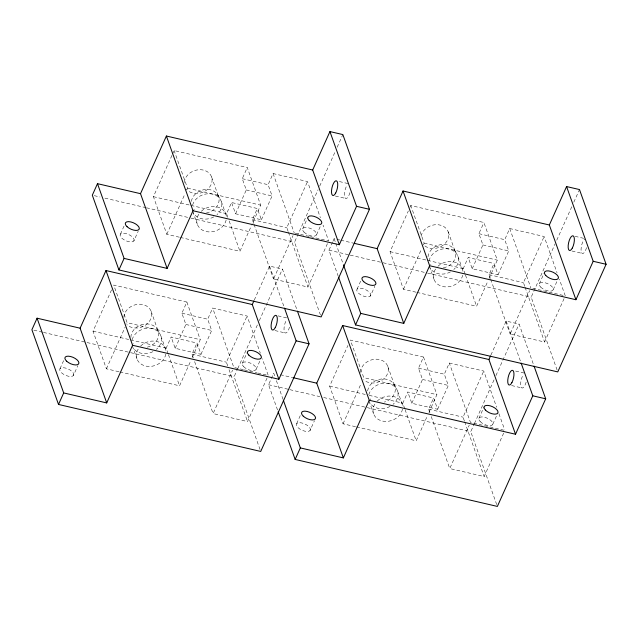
<?xml version="1.0" encoding="UTF-8"?>
<svg xmlns="http://www.w3.org/2000/svg" width="638" height="638" viewBox="0 0 638 638"><rect width="100%" height="100%" fill="white"/><g stroke="black" fill="none" stroke-linecap="round" stroke-linejoin="round"><path stroke-width="0.48" stroke-dasharray="3.19 2.39" d="M60.028 368.66L63.609 360.677M120.43 234.138L124.418 225.27M118.915 371.723L106.41 368.812L93.012 331.194L111.69 289.588M179.326 237.2L166.813 234.29L153.415 196.671L172.101 155.074M172.507 154.165L174.126 150.552L247.273 167.547L260.671 205.165L251.731 225.062M73.41 375.519A7.56 3.421 24.2 0 0 65.259 367.99A7.56 3.421 24.2 0 0 61.487 372.751A7.56 3.421 24.2 0 0 73.41 375.519L77.788 365.765M133.813 241.004A7.56 3.421 24.2 0 0 125.67 233.476A7.56 3.421 24.2 0 0 121.89 238.229A7.56 3.421 24.2 0 0 133.813 241.004L138.199 231.243M106.41 368.812L125.088 327.214M166.813 234.29L185.084 193.593M186.711 189.98L187.524 188.17L174.126 150.552M168.113 353.691L166.151 348.189L171.159 337.039L196.975 343.037L200.986 354.297L175.171 348.3L171.159 337.039M175.171 348.3L185.865 324.471L181.862 313.21L186.862 302.069L113.723 285.074L127.114 322.692L200.26 339.687L191.328 359.585M227.87 217.335L226.562 213.666L231.562 202.517L257.377 208.522L261.389 219.775L235.574 213.778L231.562 202.517M235.574 213.778L246.276 189.949L242.265 178.688L247.273 167.547M193.29 357.894L191.966 354.186L196.975 343.037M200.986 354.297L211.68 330.468L207.677 319.207L212.677 308.066L247.097 316.057L260.312 353.173M253.701 223.372L252.377 219.663L257.377 208.522M261.389 219.775L272.091 195.946L268.08 184.693L273.088 173.544L307.508 181.543L320.388 217.725M119.88 371.946L179.549 385.807L190.922 360.486M180.291 237.424L239.96 251.284L251.324 225.964M227.71 365.893L226.386 362.185L247.097 316.057M254.283 300.059L269.539 266.094L282.443 269.092L297.077 310.196M288.121 231.371L286.797 227.662L307.508 181.543M267.027 378.151L247.528 421.559L213.108 413.56L232.607 370.152M327.43 243.628L307.939 287.036L273.519 279.037L293.009 235.629M260.065 449.575L234.122 376.715L237.368 369.474M237.775 368.573L257.672 324.264M259.299 320.643L282.443 269.092M320.467 315.052L294.525 242.193L318.083 189.741M319.702 186.121L335.54 150.855M337.167 147.234L342.853 134.578M242.249 363.397L247.026 352.75M302.651 228.875L307.835 217.343M256.173 369.243L260.95 358.596M316.576 234.72L320.563 225.852M277.522 409.931L268.542 384.706L273.718 373.182L275.05 376.914M338.26 276.342L328.945 250.192L332.534 242.209M332.932 241.316L334.121 238.66L336.035 239.106M296.662 423.64L300.65 414.772M357.073 289.118L360.653 281.135M355.557 426.702L343.045 423.791L329.647 386.173L347.925 345.477M415.96 292.18L403.455 289.277L390.057 251.651L408.328 210.963M409.955 207.342L410.768 205.532L483.907 222.526L497.305 260.152L488.373 280.042M310.044 430.506A7.56 3.421 24.2 0 0 301.902 422.978A7.56 3.421 24.2 0 0 298.121 427.731A7.56 3.421 24.2 0 0 310.044 430.506L314.43 420.745M370.455 295.984A7.56 3.421 24.2 0 0 362.304 288.456A7.56 3.421 24.2 0 0 358.532 293.217A7.56 3.421 24.2 0 0 370.455 295.984L374.833 286.231M343.045 423.791L361.323 383.103M403.455 289.277L421.726 248.581M423.353 244.96L424.166 243.158L410.768 205.532M404.755 408.679L402.793 403.168L407.802 392.027L433.617 398.024L437.62 409.285L411.805 403.288L407.802 392.027M411.805 403.288L422.508 379.458L418.496 368.198L423.504 357.049L350.358 340.054L363.756 377.672L436.902 394.667L427.962 414.564M465.158 274.157L463.196 268.646L468.204 257.505L494.019 263.502L498.031 274.763L472.216 268.765L468.204 257.505M472.216 268.765L482.918 244.936L478.907 233.675L483.907 222.526M429.932 412.882L428.608 409.165L433.617 398.024M437.62 409.285L448.323 385.456L444.311 374.195L449.319 363.046L483.74 371.045L496.619 407.227M490.335 278.359L489.011 274.651L494.019 263.502M498.031 274.763L508.733 250.933L504.722 239.673L509.722 228.524L544.142 236.523L557.03 272.705M356.522 426.926L416.191 440.794L427.556 415.466M416.925 292.403L476.594 306.272L487.966 280.951M464.352 420.873L463.029 417.164L483.74 371.045M490.925 355.047L506.173 321.081L519.085 324.08L533.719 365.183M524.755 286.358L523.431 282.642L544.142 236.523M503.661 433.13L484.17 476.538L449.75 468.539L469.241 425.131M564.072 298.608L544.581 342.016L510.153 334.025L529.652 290.617M496.699 504.554L470.756 431.695L474.01 424.461M474.417 423.552L494.314 379.243M495.933 375.623L519.085 324.08M557.11 370.032L531.167 297.172L555.124 243.82M556.751 240.199L571.776 206.744M573.801 202.222L579.487 189.558M478.883 418.376L484.067 406.853M539.293 283.862L544.469 272.33M492.807 424.222L497.592 413.576M553.218 289.7L557.596 279.946M339.4 181.567L348.619 183.704M575.117 236.331L585.253 238.692M335.373 196.033L345.517 198.394M572.007 251.021L582.151 253.374M242.265 178.688L268.08 184.693M478.907 233.675L504.722 239.673M246.276 189.949L272.091 195.946M482.918 244.936L508.733 250.933M187.524 188.17L260.671 205.165M424.166 243.158L497.305 260.152M153.415 196.671L189.988 205.165M190.953 205.396L226.562 213.666M252.377 219.663L286.797 227.662M336.992 239.322L339.863 239.992M340.82 240.215L353.245 243.102M390.057 251.651L426.631 260.152M427.588 260.376L463.196 268.646M489.011 274.651L523.431 282.642M295.187 233.141L309.526 236.475M310.483 236.69L328.65 240.917L323.035 225.142M532.778 288.344L565.284 295.896L559.343 279.197M94.241 195.659L100.046 197.006M104.887 198.131L145.52 207.573M146.493 207.797L190.028 217.909M191.001 218.14L294.525 242.193M328.945 250.192L349.265 254.913M350.23 255.136L382.162 262.553M383.127 262.776L426.67 272.897M427.635 273.12L531.167 297.172M278.072 315.874L288.209 318.226M515.632 371.069L524.851 373.206M274.962 330.556L285.106 332.916M511.604 385.543L521.748 387.896M181.862 313.21L207.677 319.207M418.496 368.198L444.311 374.195M185.865 324.471L211.68 330.468M422.508 379.458L448.323 385.456M93.012 331.194L129.586 339.687M130.543 339.91L166.151 348.189M191.966 354.186L226.386 362.185M280.409 374.737L291.885 377.401M329.647 386.173L365.255 394.451M369.107 395.345L402.793 403.168M428.608 409.165L463.029 417.164M243.381 369.657L233.819 367.44L212.677 308.066M244.338 369.88L256.771 372.767M257.728 372.991L268.239 375.431L262.298 358.739M503.924 430.195L470.461 422.42L449.319 363.046M33.838 330.173L42.547 332.199M43.512 332.422L86.082 342.319M87.047 342.542L129.626 352.431M130.591 352.654L234.122 376.715M268.542 384.706L288.854 389.427M289.827 389.659L319.821 396.621M323.689 397.522L366.26 407.419M367.233 407.642L470.756 431.695M454.543 250.088L457.207 254.793M394.132 384.61L396.804 389.308M217.901 195.1L220.573 199.806M157.49 329.623L160.162 334.328M509.722 228.524L530.864 287.897M525.09 287.283L544.581 342.016M506.173 321.081L520.807 362.177M490.67 279.284L510.153 334.025M465.485 275.074L476.594 306.272M457.925 256.364L462.478 269.164M448.195 231.857L455.205 251.563M498.932 413.719L504.554 429.494M429.422 266.469L433.976 279.261M464.679 421.806L484.17 476.538M423.504 357.049L436.902 394.667M431.248 416.59L449.75 468.539M405.082 409.596L416.191 440.794M397.514 390.887L402.068 403.679M387.784 366.379L394.802 386.086M334.121 238.66L335.452 242.392M335.787 243.325L343.1 263.877M369.019 400.991L373.573 413.783M273.088 173.544L294.23 232.918M288.448 232.304L307.939 287.036M269.539 266.094L284.173 307.197M254.028 224.305L273.519 279.037M229.178 221.003L239.96 251.284M221.282 201.385L225.836 214.177M211.553 176.87L218.571 196.576M276.382 380.655L283.033 399.332M192.78 211.481L197.341 224.281M229.034 369.601L247.528 421.559M186.862 302.069L200.26 339.687M194.614 361.61L213.108 413.56M168.44 354.608L179.549 385.807M160.872 335.899L165.433 348.699M151.142 311.392L158.16 331.098M132.377 346.003L136.931 358.803M377.122 401.158A15.121 12.369 -19.6 0 1 393.104 396.381A15.121 12.369 -19.6 0 1 402.642 406.653M402.482 409.086A15.121 12.369 -19.6 0 1 382.298 421.032A15.121 12.369 -19.6 0 1 375.646 402.849M368.804 394.699A15.121 12.369 -19.6 0 1 390.871 384.291A15.121 12.369 -19.6 0 1 393.024 404.372M390.033 406.422A15.121 12.369 -19.6 0 1 369.833 402.753M526.143 382.154A7.56 2.68 -76.9 0 1 520.983 386.78A7.56 2.68 -76.9 0 1 523.495 374.49M367.632 390.903A14.172 11.596 -19.6 0 1 381.572 378.988A14.172 11.596 -19.6 0 1 395.281 388.119A14.172 11.596 -19.6 0 1 384.371 402.052M370.814 399.587A14.172 11.596 -19.6 0 1 370.072 398.854M360.518 372.44A14.172 11.596 -19.6 0 1 378.613 359.385A14.172 11.596 -19.6 0 1 385.926 376.508A14.172 11.596 -19.6 0 1 363.636 379.746M140.488 346.179A15.121 12.369 -19.6 0 1 156.462 341.394A15.121 12.369 -19.6 0 1 166.008 351.666M165.84 354.098A15.121 12.369 -19.6 0 1 145.903 366.1A15.121 12.369 -19.6 0 1 138.717 348.26M132.162 339.719A15.121 12.369 -19.6 0 1 154.237 329.304A15.121 12.369 -19.6 0 1 156.39 349.385M152.929 351.682A15.121 12.369 -19.6 0 1 133.198 347.766M289.508 327.166A7.56 2.68 -76.9 0 1 284.349 331.792A7.56 2.68 -76.9 0 1 286.853 319.51M130.894 337.374A14.172 11.596 -19.6 0 1 144.124 324.104A14.172 11.596 -19.6 0 1 158.647 333.203A14.172 11.596 -19.6 0 1 146.772 347.319M133.294 343.715A14.172 11.596 -19.6 0 1 133.159 343.563M123.884 317.461A14.172 11.596 -19.6 0 1 142.051 304.414A14.172 11.596 -19.6 0 1 149.196 321.648A14.172 11.596 -19.6 0 1 126.85 324.614M126.141 323.857A14.172 11.596 -19.6 0 1 126.013 323.697M437.899 266.285A15.121 12.369 -19.6 0 1 453.634 261.883A15.121 12.369 -19.6 0 1 463.036 271.916M462.749 275.225A15.121 12.369 -19.6 0 1 442.589 286.486A15.121 12.369 -19.6 0 1 435.77 268.726M429.055 260.846A15.121 12.369 -19.6 0 1 450.715 249.562A15.121 12.369 -19.6 0 1 453.817 269.515M450.436 271.9A15.121 12.369 -19.6 0 1 429.837 267.466M586.553 247.632A7.56 2.68 -76.9 0 1 581.226 251.659A7.56 2.68 -76.9 0 1 584.719 239.13M427.994 256.803A14.172 11.596 -19.6 0 1 442.301 244.434A14.172 11.596 -19.6 0 1 455.755 254.554A14.172 11.596 -19.6 0 1 442.852 267.976M430.913 264.786A14.172 11.596 -19.6 0 1 430.618 264.483M421.088 236.259A14.172 11.596 -19.6 0 1 440.531 225.19A14.172 11.596 -19.6 0 1 445.563 242.95A14.172 11.596 -19.6 0 1 423.457 244.625M201.257 211.306A15.121 12.369 -19.6 0 1 216.992 206.903A15.121 12.369 -19.6 0 1 226.402 216.928M226.155 220.022A15.121 12.369 -19.6 0 1 206.066 231.53A15.121 12.369 -19.6 0 1 199.128 213.738M192.628 204.973A15.121 12.369 -19.6 0 1 214.639 194.789A15.121 12.369 -19.6 0 1 216.984 214.703M213.802 216.912A15.121 12.369 -19.6 0 1 193.394 212.869M349.911 192.644A7.56 2.68 -76.9 0 1 344.751 197.27A7.56 2.68 -76.9 0 1 347.263 184.988M191.4 201.401A14.172 11.596 -19.6 0 1 205.907 189.438A14.172 11.596 -19.6 0 1 219.113 199.566A14.172 11.596 -19.6 0 1 206.457 212.948M194.271 209.798A14.172 11.596 -19.6 0 1 193.84 209.352M184.302 182.524A14.172 11.596 -19.6 0 1 202.685 169.939A14.172 11.596 -19.6 0 1 209.607 187.125A14.172 11.596 -19.6 0 1 187.405 190.236M186.966 189.797A14.172 11.596 -19.6 0 1 186.679 189.494M480.199 421.559A7.56 3.421 24.2 0 0 492.305 424.972A7.56 3.421 24.2 0 0 485.032 417.372A7.56 3.421 24.2 0 0 480.199 421.559M243.564 366.571A7.56 3.421 24.2 0 0 255.671 369.992A7.56 3.421 24.2 0 0 248.397 362.392A7.56 3.421 24.2 0 0 243.564 366.571M540.609 287.036A7.56 3.421 24.2 0 0 552.715 290.45A7.56 3.421 24.2 0 0 545.442 282.849A7.56 3.421 24.2 0 0 540.609 287.036M303.967 232.057A7.56 3.421 24.2 0 0 316.073 235.47A7.56 3.421 24.2 0 0 308.8 227.87A7.56 3.421 24.2 0 0 303.967 232.057"/><path stroke-width="0.96" d="M37.076 318.195L63.688 392.928L106.713 402.921L80.101 328.195L37.076 318.195L31.9 329.726L58.513 404.452L260.727 451.441L309.055 343.826L297.412 311.129M97.486 183.672L124.091 258.406L167.116 268.399L140.512 193.673L97.486 183.672L92.311 195.204L118.915 269.938L321.137 316.919L369.458 209.304L342.853 134.578L329.942 131.58L312.684 170.011L339.296 244.737L193.011 210.747L166.398 136.022L312.684 170.011M80.101 328.195L105.988 270.544L252.281 304.533L278.886 379.259L132.6 345.27L105.988 270.544M140.512 193.673L166.398 136.022M58.513 404.452L63.688 392.928M118.915 269.938L124.091 258.406M106.713 402.921L132.6 345.27M167.116 268.399L193.011 210.747M252.281 304.533L253.884 300.953M278.886 379.259L296.144 340.828L284.508 308.13M339.296 244.737L356.554 206.305L329.942 131.58M283.36 400.265L300.331 447.908L343.356 457.909L316.743 383.175L342.63 325.524L488.915 359.513L515.528 434.247L369.243 400.257L342.63 325.524M343.435 264.81L360.733 313.386L403.758 323.386L377.146 248.653L403.041 191.001L549.326 224.991L575.931 299.724L429.645 265.735L403.041 191.001M534.054 366.116L545.689 398.806L497.369 506.42L295.147 459.44L300.331 447.908M549.326 224.991L566.584 186.559L579.487 189.558L606.1 264.284L557.771 371.906L355.557 324.917L360.733 313.386M343.356 457.909L369.243 400.257M403.758 323.386L429.645 265.735M488.915 359.513L490.526 355.94M515.528 434.247L532.786 395.807L521.142 363.118M575.931 299.724L593.188 261.285L566.584 186.559M356.554 206.305L369.458 209.304M593.188 261.285L606.1 264.284M354.202 243.325L377.146 248.653M296.144 340.828L309.055 343.826M532.786 395.807L545.689 398.806M292.842 377.624L316.743 383.175M338.595 277.275L355.557 324.917M278.184 411.797L295.147 459.44M303.305 416.207A7.56 3.421 24.2 0 0 315.228 418.975A7.56 3.421 24.2 0 0 307.077 411.446A7.56 3.421 24.2 0 0 303.305 416.207M511.915 382.569A7.56 2.68 -76.9 0 0 512.864 370.423A7.56 2.68 -76.9 0 0 507.776 379.993A7.56 2.68 -76.9 0 0 511.915 382.569M485.382 410.027A7.56 3.421 24.2 0 0 497.488 413.44A7.56 3.421 24.2 0 0 490.215 405.84A7.56 3.421 24.2 0 0 485.382 410.027M66.663 361.22A7.56 3.421 24.2 0 0 78.586 363.995A7.56 3.421 24.2 0 0 70.435 356.467A7.56 3.421 24.2 0 0 66.663 361.22M275.273 327.589A7.56 2.68 -76.9 0 0 276.222 315.443A7.56 2.68 -76.9 0 0 271.142 325.005A7.56 2.68 -76.9 0 0 275.273 327.589M248.74 355.047A7.56 3.421 24.2 0 0 260.846 358.46A7.56 3.421 24.2 0 0 253.573 350.86A7.56 3.421 24.2 0 0 248.74 355.047M363.708 281.685A7.56 3.421 24.2 0 0 375.63 284.452A7.56 3.421 24.2 0 0 367.48 276.924A7.56 3.421 24.2 0 0 363.708 281.685M572.318 248.046A7.56 2.68 -76.9 0 0 573.275 235.908A7.56 2.68 -76.9 0 0 568.187 245.471A7.56 2.68 -76.9 0 0 572.318 248.046M545.785 275.504A7.56 3.421 24.2 0 0 557.891 278.926A7.56 3.421 24.2 0 0 550.618 271.317A7.56 3.421 24.2 0 0 545.785 275.504M127.066 226.697A7.56 3.421 24.2 0 0 138.996 229.473A7.56 3.421 24.2 0 0 130.846 221.944A7.56 3.421 24.2 0 0 127.066 226.697M335.676 193.067A7.56 2.68 -76.9 0 0 336.633 180.921A7.56 2.68 -76.9 0 0 331.545 190.483A7.56 2.68 -76.9 0 0 335.676 193.067M309.151 220.525A7.56 3.421 24.2 0 0 321.257 223.938A7.56 3.421 24.2 0 0 313.976 216.338A7.56 3.421 24.2 0 0 309.151 220.525"/></g></svg>
